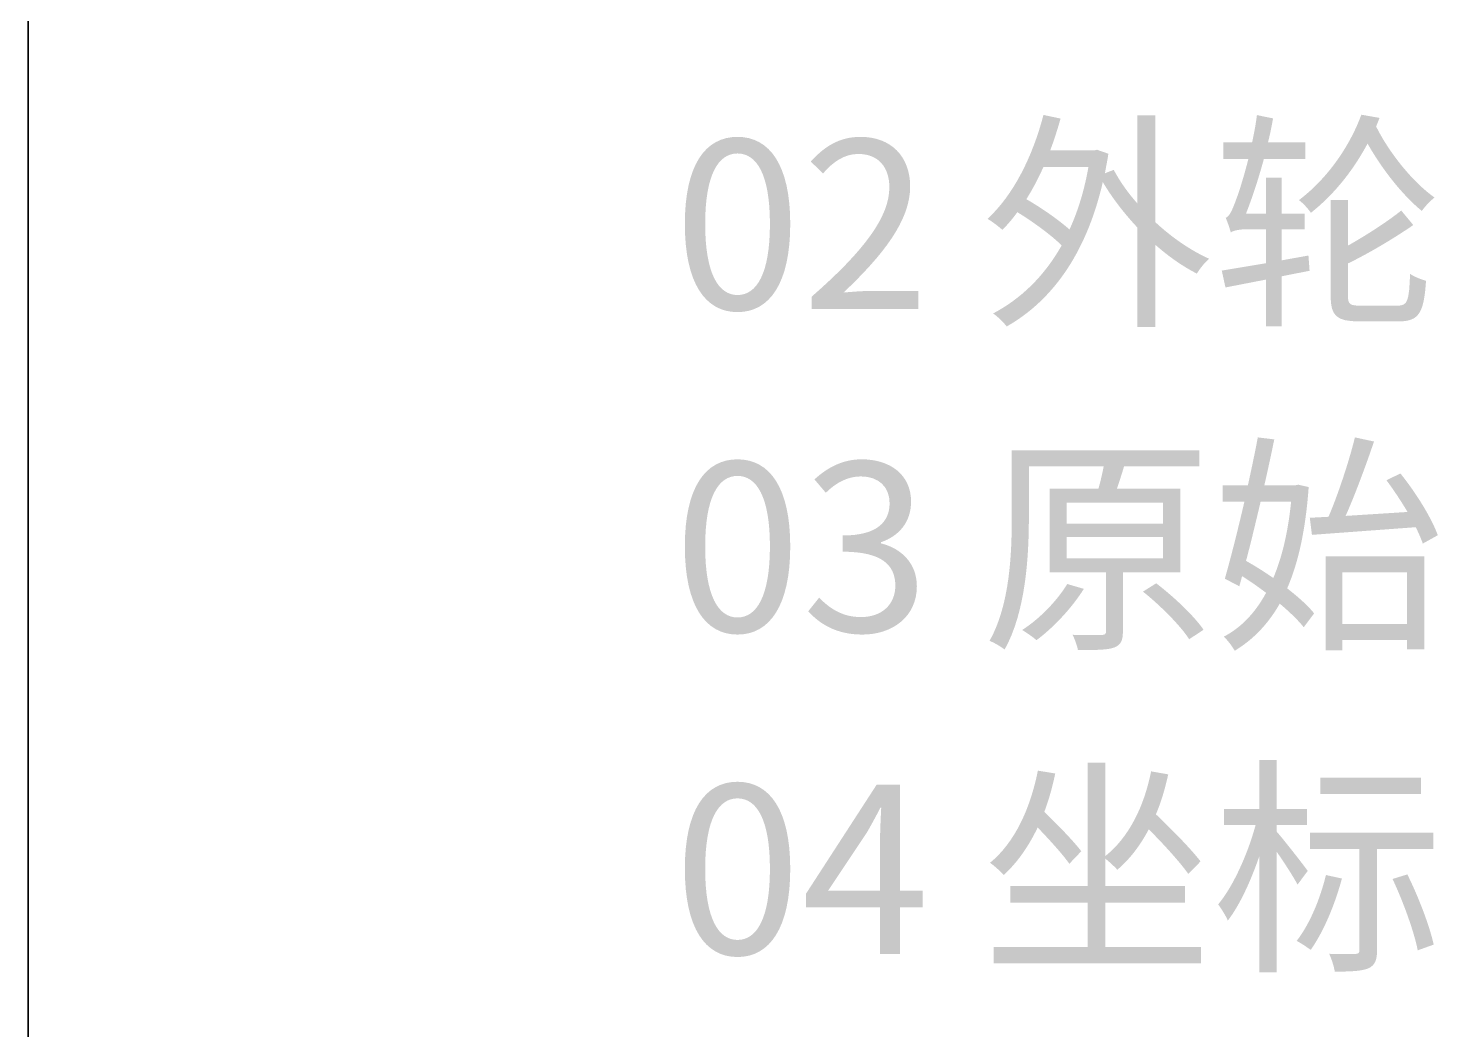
# Model space of a CAD drawing. Header units: millimetres. Extents: x -4600 to 229000, y -4300 to 19460.
# Drawn here: x 17400 to 19148, y 13701 to 14944 of the extents above; entities that cross this region are included whole.
import ezdxf

# ---------------------------------------------------------------- set-up
doc = ezdxf.new("R2010")
doc.units = ezdxf.units.MM
doc.header["$LTSCALE"] = 100
doc.layers.add('A-NOTE', color=7, linetype='Continuous', lineweight=18)
doc.layers.add('A-SHEET', color=7, linetype='Continuous', lineweight=35)

# ---------------------------------------------------------------- blocks, each defined once
blk = doc.blocks.new('A01_SHEET')
at = {"layer": 'A-NOTE'}
h = blk.add_hatch(color=256, dxfattribs=at)
edge = h.paths.add_edge_path()
edge.add_line((18746.1, 14767.8), (18735.2, 14763.5))
edge.add_spline(control_points=[(18735.2, 14763.5), (18736.6, 14771.5), (18738.3, 14779.5), (18739.5, 14787.8)], knot_values=[0, 0, 0, 0, 1, 1, 1, 1], degree=3, periodic=0)
edge.add_line((18739.5, 14787.8), (18725.4, 14792.7))
edge.add_line((18725.4, 14792.7), (18721.4, 14791.8))
edge.add_line((18721.4, 14791.8), (18667.3, 14791.8))
edge.add_spline(control_points=[(18667.3, 14791.8), (18672.1, 14804.4), (18676.4, 14817.9), (18680.2, 14831.4)], knot_values=[0, 0, 0, 0, 1, 1, 1, 1], degree=3, periodic=0)
edge.add_line((18680.2, 14831.4), (18659, 14835.9))
edge.add_spline(control_points=[(18659, 14835.9), (18645.5, 14784.1), (18621.7, 14736.5), (18589.6, 14707)], knot_values=[0, 0, 0, 0, 1, 1, 1, 1], degree=3, periodic=0)
edge.add_spline(control_points=[(18589.6, 14707), (18595.1, 14703.9), (18604.2, 14697), (18608, 14693.3)], knot_values=[0, 0, 0, 0, 1, 1, 1, 1], degree=3, periodic=0)
edge.add_spline(control_points=[(18608, 14693.3), (18614.6, 14699.9), (18620.9, 14707.3), (18626.6, 14715.3)], knot_values=[0, 0, 0, 0, 1, 1, 1, 1], degree=3, periodic=0)
edge.add_spline(control_points=[(18626.6, 14715.3), (18646.6, 14703), (18668.4, 14687), (18681.6, 14674.1)], knot_values=[0, 0, 0, 0, 1, 1, 1, 1], degree=3, periodic=0)
edge.add_spline(control_points=[(18681.6, 14674.1), (18659.8, 14635.4), (18630.6, 14607.6), (18596.5, 14589.6)], knot_values=[0, 0, 0, 0, 1, 1, 1, 1], degree=3, periodic=0)
edge.add_spline(control_points=[(18596.5, 14589.6), (18601.7, 14586.4), (18609.7, 14578.4), (18613.4, 14573.5)], knot_values=[0, 0, 0, 0, 1, 1, 1, 1], degree=3, periodic=0)
edge.add_spline(control_points=[(18613.4, 14573.5), (18667.8, 14604.2), (18711.7, 14661.8), (18732.6, 14752.6)], knot_values=[0, 0, 0, 0, 1, 1, 1, 1], degree=3, periodic=0)
edge.add_spline(control_points=[(18732.6, 14752.6), (18744.3, 14732.8), (18759.2, 14713.6), (18775.6, 14696.1)], knot_values=[0, 0, 0, 0, 1, 1, 1, 1], degree=3, periodic=0)
edge.add_line((18775.6, 14696.1), (18775.6, 14572.7))
edge.add_line((18775.6, 14572.7), (18797.6, 14572.7))
edge.add_line((18797.6, 14572.7), (18797.6, 14674.9))
edge.add_spline(control_points=[(18797.6, 14674.9), (18814.2, 14660.3), (18831.7, 14648), (18849.2, 14639.1)], knot_values=[0, 0, 0, 0, 1, 1, 1, 1], degree=3, periodic=0)
edge.add_spline(control_points=[(18849.2, 14639.1), (18852.6, 14644.8), (18859.2, 14653.2), (18864.4, 14657.5)], knot_values=[0, 0, 0, 0, 1, 1, 1, 1], degree=3, periodic=0)
edge.add_spline(control_points=[(18864.4, 14657.5), (18841.5, 14667.8), (18818.3, 14683.8), (18797.6, 14703)], knot_values=[0, 0, 0, 0, 1, 1, 1, 1], degree=3, periodic=0)
edge.add_line((18797.6, 14703), (18797.6, 14835.4))
edge.add_line((18797.6, 14835.4), (18775.6, 14835.4))
edge.add_line((18775.6, 14835.4), (18775.6, 14725.9))
edge.add_spline(control_points=[(18775.6, 14725.9), (18763.8, 14739.1), (18753.8, 14753.4), (18746.1, 14767.8)], knot_values=[0, 0, 0, 0, 1, 1, 1, 1], degree=3, periodic=0)
edge = h.paths.add_edge_path(flags=0)
edge.add_line((18659, 14771.5), (18714.8, 14771.5))
edge.add_spline(control_points=[(18714.8, 14771.5), (18709.7, 14742.3), (18701.7, 14716.5), (18691.3, 14693.8)], knot_values=[0, 0, 0, 0, 1, 1, 1, 1], degree=3, periodic=0)
edge.add_spline(control_points=[(18691.3, 14693.8), (18677.6, 14705.9), (18656.7, 14720.5), (18637.8, 14731.4)], knot_values=[0, 0, 0, 0, 1, 1, 1, 1], degree=3, periodic=0)
edge.add_spline(control_points=[(18637.8, 14731.4), (18645.5, 14743.7), (18652.7, 14757.2), (18659, 14771.5)], knot_values=[0, 0, 0, 0, 1, 1, 1, 1], degree=3, periodic=0)
h = blk.add_hatch(color=256, dxfattribs=at)
edge = h.paths.add_edge_path()
edge.add_spline(control_points=[(18891.3, 14690.1), (18893.6, 14692.4), (18902.5, 14694.1), (18911.9, 14694.1)], knot_values=[0, 0, 0, 0, 1, 1, 1, 1], degree=3, periodic=0)
edge.add_line((18911.9, 14694.1), (18935.1, 14694.1))
edge.add_line((18935.1, 14694.1), (18935.1, 14652))
edge.add_line((18935.1, 14652), (18880.1, 14642.8))
edge.add_line((18880.1, 14642.8), (18884.7, 14621.9))
edge.add_line((18884.7, 14621.9), (18935.1, 14631.7))
edge.add_line((18935.1, 14631.7), (18935.1, 14573.5))
edge.add_line((18935.1, 14573.5), (18954.3, 14573.5))
edge.add_line((18954.3, 14573.5), (18954.3, 14635.7))
edge.add_line((18954.3, 14635.7), (18989, 14642.6))
edge.add_line((18989, 14642.6), (18987.6, 14661.5))
edge.add_line((18987.6, 14661.5), (18954.3, 14655.5))
edge.add_line((18954.3, 14655.5), (18954.3, 14694.1))
edge.add_line((18954.3, 14694.1), (18983, 14694.1))
edge.add_line((18983, 14694.1), (18983, 14713.6))
edge.add_line((18983, 14713.6), (18954.3, 14713.6))
edge.add_line((18954.3, 14713.6), (18954.3, 14758))
edge.add_line((18954.3, 14758), (18935.1, 14758))
edge.add_line((18935.1, 14758), (18935.1, 14713.6))
edge.add_line((18935.1, 14713.6), (18910.2, 14713.6))
edge.add_spline(control_points=[(18910.2, 14713.6), (18918, 14733.4), (18925.7, 14756.9), (18932.3, 14781.2)], knot_values=[0, 0, 0, 0, 1, 1, 1, 1], degree=3, periodic=0)
edge.add_line((18932.3, 14781.2), (18983.6, 14781.2))
edge.add_line((18983.6, 14781.2), (18983.6, 14801.8))
edge.add_line((18983.6, 14801.8), (18937.4, 14801.8))
edge.add_spline(control_points=[(18937.4, 14801.8), (18940, 14811.9), (18942, 14821.9), (18943.7, 14831.6)], knot_values=[0, 0, 0, 0, 1, 1, 1, 1], degree=3, periodic=0)
edge.add_line((18943.7, 14831.6), (18923.7, 14835.7))
edge.add_spline(control_points=[(18923.7, 14835.7), (18922.3, 14824.5), (18920.2, 14813), (18917.7, 14801.8)], knot_values=[0, 0, 0, 0, 1, 1, 1, 1], degree=3, periodic=0)
edge.add_line((18917.7, 14801.8), (18882.1, 14801.8))
edge.add_line((18882.1, 14801.8), (18882.1, 14781.2))
edge.add_line((18882.1, 14781.2), (18913.1, 14781.2))
edge.add_spline(control_points=[(18913.1, 14781.2), (18907.1, 14758), (18901.1, 14738.8), (18898.2, 14731.7)], knot_values=[0, 0, 0, 0, 1, 1, 1, 1], degree=3, periodic=0)
edge.add_spline(control_points=[(18898.2, 14731.7), (18893.6, 14718.8), (18889.6, 14709.6), (18885, 14708.2)], knot_values=[0, 0, 0, 0, 1, 1, 1, 1], degree=3, periodic=0)
edge.add_spline(control_points=[(18885, 14708.2), (18887.3, 14703.3), (18890.2, 14694.1), (18891.3, 14690.1)], knot_values=[0, 0, 0, 0, 1, 1, 1, 1], degree=3, periodic=0)
h = blk.add_hatch(color=256, dxfattribs=at)
edge = h.paths.add_edge_path()
edge.add_spline(control_points=[(19053.2, 14836.2), (19040.9, 14802.4), (19015.1, 14760), (18975.8, 14730.2)], knot_values=[0, 0, 0, 0, 1, 1, 1, 1], degree=3, periodic=0)
edge.add_spline(control_points=[(18975.8, 14730.2), (18980.7, 14726.8), (18987.3, 14719.3), (18990.7, 14714.5)], knot_values=[0, 0, 0, 0, 1, 1, 1, 1], degree=3, periodic=0)
edge.add_spline(control_points=[(18990.7, 14714.5), (19022, 14739.4), (19044.9, 14770.3), (19060.9, 14800.4)], knot_values=[0, 0, 0, 0, 1, 1, 1, 1], degree=3, periodic=0)
edge.add_spline(control_points=[(19060.9, 14800.4), (19079.2, 14767.8), (19105, 14735.7), (19128.2, 14716.8)], knot_values=[0, 0, 0, 0, 1, 1, 1, 1], degree=3, periodic=0)
edge.add_spline(control_points=[(19128.2, 14716.8), (19132, 14722.2), (19138.8, 14729.7), (19144, 14733.4)], knot_values=[0, 0, 0, 0, 1, 1, 1, 1], degree=3, periodic=0)
edge.add_spline(control_points=[(19144, 14733.4), (19117.6, 14752), (19088.1, 14788.1), (19071.5, 14821.6)], knot_values=[0, 0, 0, 0, 1, 1, 1, 1], degree=3, periodic=0)
edge.add_line((19071.5, 14821.6), (19075.8, 14832.2))
edge.add_line((19075.8, 14832.2), (19053.2, 14836.2))
h = blk.add_hatch(color=256, dxfattribs=at)
edge = h.paths.add_edge_path()
edge.add_spline(control_points=[(18279.6, 14591.3), (18319.5, 14591.3), (18345, 14627.4), (18345, 14700.7), (18345, 14773.5), (18319.5, 14808.7), (18279.6, 14808.7), (18239.5, 14808.7), (18214.3, 14773.5), (18214.3, 14700.7), (18214.3, 14627.4), (18239.5, 14591.3), (18279.6, 14591.3)], knot_values=[0, 0, 0, 0, 1, 1, 1, 2, 2, 2, 3, 3, 3, 4, 4, 4, 4], degree=3, periodic=0)
edge = h.paths.add_edge_path(flags=0)
edge.add_spline(control_points=[(18279.6, 14612.5), (18255.9, 14612.5), (18239.5, 14639.1), (18239.5, 14700.7), (18239.5, 14762), (18255.9, 14788.1), (18279.6, 14788.1), (18303.4, 14788.1), (18319.8, 14762), (18319.8, 14700.7), (18319.8, 14639.1), (18303.4, 14612.5), (18279.6, 14612.5)], knot_values=[0, 0, 0, 0, 1, 1, 1, 2, 2, 2, 3, 3, 3, 4, 4, 4, 4], degree=3, periodic=0)
h = blk.add_hatch(color=256, dxfattribs=at)
edge = h.paths.add_edge_path()
edge.add_line((18371.6, 14595), (18503.7, 14595))
edge.add_line((18503.7, 14595), (18503.7, 14617.6))
edge.add_line((18503.7, 14617.6), (18445.5, 14617.6))
edge.add_spline(control_points=[(18445.5, 14617.6), (18434.9, 14617.6), (18422, 14616.5), (18411.1, 14615.6)], knot_values=[0, 0, 0, 0, 1, 1, 1, 1], degree=3, periodic=0)
edge.add_spline(control_points=[(18411.1, 14615.6), (18460.4, 14662.3), (18493.7, 14705), (18493.7, 14747.1), (18493.7, 14784.4), (18469.9, 14808.7), (18432.3, 14808.7), (18405.7, 14808.7), (18387.4, 14796.7), (18370.5, 14778.1)], knot_values=[0, 0, 0, 0, 1, 1, 1, 2, 2, 2, 3, 3, 3, 3], degree=3, periodic=0)
edge.add_line((18370.5, 14778.1), (18385.6, 14763.2))
edge.add_spline(control_points=[(18385.6, 14763.2), (18397.4, 14777.2), (18412, 14787.5), (18429.2, 14787.5), (18455.3, 14787.5), (18467.9, 14770), (18467.9, 14746), (18467.9, 14709.9), (18437.5, 14668.1), (18371.6, 14610.5)], knot_values=[0, 0, 0, 0, 1, 1, 1, 2, 2, 2, 3, 3, 3, 3], degree=3, periodic=0)
edge.add_line((18371.6, 14610.5), (18371.6, 14595))
h = blk.add_hatch(color=256, dxfattribs=at)
edge = h.paths.add_edge_path()
edge.add_spline(control_points=[(19102.7, 14717.3), (19085.6, 14703.6), (19059.5, 14686.7), (19036.6, 14673.8)], knot_values=[0, 0, 0, 0, 1, 1, 1, 1], degree=3, periodic=0)
edge.add_line((19036.6, 14673.8), (19036.6, 14730.2))
edge.add_line((19036.6, 14730.2), (19015.1, 14730.2))
edge.add_line((19015.1, 14730.2), (19015.1, 14611.6))
edge.add_spline(control_points=[(19015.1, 14611.6), (19015.1, 14586.7), (19022.5, 14579.8), (19050.6, 14579.8), (19056, 14579.8), (19093.9, 14579.8), (19099.9, 14579.8), (19124.8, 14579.8), (19130.8, 14590.7), (19133.4, 14630.2)], knot_values=[0, 0, 0, 0, 1, 1, 1, 2, 2, 2, 3, 3, 3, 3], degree=3, periodic=0)
edge.add_spline(control_points=[(19133.4, 14630.2), (19127.4, 14631.7), (19118.5, 14635.4), (19113.6, 14638.8)], knot_values=[0, 0, 0, 0, 1, 1, 1, 1], degree=3, periodic=0)
edge.add_spline(control_points=[(19113.6, 14638.8), (19112.5, 14605.3), (19110.5, 14599.3), (19098.4, 14599.3), (19090.4, 14599.3), (19058.9, 14599.3), (19052.6, 14599.3), (19038.9, 14599.3), (19036.6, 14601), (19036.6, 14611.6)], knot_values=[0, 0, 0, 0, 1, 1, 1, 2, 2, 2, 3, 3, 3, 3], degree=3, periodic=0)
edge.add_line((19036.6, 14611.6), (19036.6, 14651.7))
edge.add_spline(control_points=[(19036.6, 14651.7), (19062.1, 14664), (19093.9, 14683), (19117.6, 14699.3)], knot_values=[0, 0, 0, 0, 1, 1, 1, 1], degree=3, periodic=0)
edge.add_line((19117.6, 14699.3), (19102.7, 14717.3))
h = blk.add_hatch(color=256, dxfattribs=at)
edge = h.paths.add_edge_path()
edge.add_spline(control_points=[(18924.8, 14435.9), (18921.4, 14417.9), (18917.1, 14397.3), (18912.5, 14376.4)], knot_values=[0, 0, 0, 0, 1, 1, 1, 1], degree=3, periodic=0)
edge.add_line((18912.5, 14376.4), (18881.3, 14376.4))
edge.add_line((18881.3, 14376.4), (18881.3, 14356.3))
edge.add_line((18881.3, 14356.3), (18908.2, 14356.3))
edge.add_spline(control_points=[(18908.2, 14356.3), (18899.9, 14320.5), (18891, 14285.2), (18883.9, 14260.6)], knot_values=[0, 0, 0, 0, 1, 1, 1, 1], degree=3, periodic=0)
edge.add_line((18883.9, 14260.6), (18901.9, 14251.2))
edge.add_line((18901.9, 14251.2), (18905.3, 14263.8))
edge.add_spline(control_points=[(18905.3, 14263.8), (18915.4, 14257.5), (18925.4, 14250.3), (18935.1, 14243.1)], knot_values=[0, 0, 0, 0, 1, 1, 1, 1], degree=3, periodic=0)
edge.add_spline(control_points=[(18935.1, 14243.1), (18921.4, 14217.9), (18903.9, 14199.9), (18882.7, 14188.7)], knot_values=[0, 0, 0, 0, 1, 1, 1, 1], degree=3, periodic=0)
edge.add_spline(control_points=[(18882.7, 14188.7), (18887.3, 14184.4), (18893.3, 14176.4), (18896.2, 14171.2)], knot_values=[0, 0, 0, 0, 1, 1, 1, 1], degree=3, periodic=0)
edge.add_spline(control_points=[(18896.2, 14171.2), (18918.8, 14185), (18937.4, 14203.9), (18952, 14229.7)], knot_values=[0, 0, 0, 0, 1, 1, 1, 1], degree=3, periodic=0)
edge.add_spline(control_points=[(18952, 14229.7), (18964.1, 14219.4), (18974.7, 14209.3), (18981.8, 14200.4)], knot_values=[0, 0, 0, 0, 1, 1, 1, 1], degree=3, periodic=0)
edge.add_line((18981.8, 14200.4), (18994.7, 14217.6))
edge.add_spline(control_points=[(18994.7, 14217.6), (18987, 14227.1), (18975, 14238), (18961.2, 14248.6)], knot_values=[0, 0, 0, 0, 1, 1, 1, 1], degree=3, periodic=0)
edge.add_spline(control_points=[(18961.2, 14248.6), (18975.3, 14280.9), (18984.1, 14321.9), (18987.9, 14374.3)], knot_values=[0, 0, 0, 0, 1, 1, 1, 1], degree=3, periodic=0)
edge.add_line((18987.9, 14374.3), (18975, 14377.2))
edge.add_line((18975, 14377.2), (18971.2, 14376.4))
edge.add_line((18971.2, 14376.4), (18932.9, 14376.4))
edge.add_spline(control_points=[(18932.9, 14376.4), (18937.4, 14396.4), (18941.7, 14415.9), (18945.2, 14433.4)], knot_values=[0, 0, 0, 0, 1, 1, 1, 1], degree=3, periodic=0)
edge.add_line((18945.2, 14433.4), (18924.8, 14435.9))
edge = h.paths.add_edge_path(flags=0)
edge.add_line((18928.3, 14356.3), (18966.1, 14356.3))
edge.add_spline(control_points=[(18966.1, 14356.3), (18962.4, 14318.8), (18954.9, 14287.3), (18944, 14261.5)], knot_values=[0, 0, 0, 0, 1, 1, 1, 1], degree=3, periodic=0)
edge.add_spline(control_points=[(18944, 14261.5), (18932.9, 14269.2), (18921.4, 14276.4), (18910.2, 14282.7)], knot_values=[0, 0, 0, 0, 1, 1, 1, 1], degree=3, periodic=0)
edge.add_spline(control_points=[(18910.2, 14282.7), (18916.2, 14305.3), (18922.3, 14330.8), (18928.3, 14356.3)], knot_values=[0, 0, 0, 0, 1, 1, 1, 1], degree=3, periodic=0)
h = blk.add_hatch(color=256, dxfattribs=at)
edge = h.paths.add_edge_path()
edge.add_spline(control_points=[(19045.2, 14435.9), (19038, 14406.4), (19024.5, 14365.5), (19012.5, 14337.4)], knot_values=[0, 0, 0, 0, 1, 1, 1, 1], degree=3, periodic=0)
edge.add_line((19012.5, 14337.4), (18989.3, 14336.2))
edge.add_line((18989.3, 14336.2), (18991.9, 14315))
edge.add_line((18991.9, 14315), (19120.8, 14324.5))
edge.add_spline(control_points=[(19120.8, 14324.5), (19124.2, 14317), (19127.4, 14310.2), (19129.4, 14304.2)], knot_values=[0, 0, 0, 0, 1, 1, 1, 1], degree=3, periodic=0)
edge.add_line((19129.4, 14304.2), (19148, 14314.5))
edge.add_spline(control_points=[(19148, 14314.5), (19140.6, 14335.4), (19120.8, 14367.5), (19101.6, 14391.2)], knot_values=[0, 0, 0, 0, 1, 1, 1, 1], degree=3, periodic=0)
edge.add_line((19101.6, 14391.2), (19084.4, 14382.7))
edge.add_spline(control_points=[(19084.4, 14382.7), (19093.3, 14370.6), (19102.5, 14356.9), (19110.5, 14343.4)], knot_values=[0, 0, 0, 0, 1, 1, 1, 1], degree=3, periodic=0)
edge.add_line((19110.5, 14343.4), (19033.7, 14338.5))
edge.add_spline(control_points=[(19033.7, 14338.5), (19045.7, 14365.5), (19058.9, 14401.3), (19068.9, 14430.8)], knot_values=[0, 0, 0, 0, 1, 1, 1, 1], degree=3, periodic=0)
edge.add_line((19068.9, 14430.8), (19045.2, 14435.9))
h = blk.add_hatch(color=256, dxfattribs=at)
edge = h.paths.add_edge_path()
edge.add_spline(control_points=[(18279.6, 14191.3), (18319.5, 14191.3), (18345, 14227.4), (18345, 14300.7), (18345, 14373.5), (18319.5, 14408.7), (18279.6, 14408.7), (18239.5, 14408.7), (18214.3, 14373.5), (18214.3, 14300.7), (18214.3, 14227.4), (18239.5, 14191.3), (18279.6, 14191.3)], knot_values=[0, 0, 0, 0, 1, 1, 1, 2, 2, 2, 3, 3, 3, 4, 4, 4, 4], degree=3, periodic=0)
edge = h.paths.add_edge_path(flags=0)
edge.add_spline(control_points=[(18279.6, 14212.5), (18255.9, 14212.5), (18239.5, 14239.1), (18239.5, 14300.7), (18239.5, 14362), (18255.9, 14388.1), (18279.6, 14388.1), (18303.4, 14388.1), (18319.8, 14362), (18319.8, 14300.7), (18319.8, 14239.1), (18303.4, 14212.5), (18279.6, 14212.5)], knot_values=[0, 0, 0, 0, 1, 1, 1, 2, 2, 2, 3, 3, 3, 4, 4, 4, 4], degree=3, periodic=0)
h = blk.add_hatch(color=256, dxfattribs=at)
edge = h.paths.add_edge_path()
edge.add_spline(control_points=[(18434.4, 14191.3), (18471.9, 14191.3), (18502, 14213.6), (18502, 14251.2), (18502, 14280.1), (18482.2, 14298.4), (18457.6, 14304.4)], knot_values=[0, 0, 0, 0, 1, 1, 1, 2, 2, 2, 2], degree=3, periodic=0)
edge.add_line((18457.6, 14304.4), (18457.6, 14305.9))
edge.add_spline(control_points=[(18457.6, 14305.9), (18479.9, 14313.6), (18494.8, 14330.8), (18494.8, 14356.3), (18494.8, 14389.5), (18469, 14408.7), (18433.5, 14408.7), (18409.4, 14408.7), (18390.8, 14398.1), (18375, 14383.8)], knot_values=[0, 0, 0, 0, 1, 1, 1, 2, 2, 2, 3, 3, 3, 3], degree=3, periodic=0)
edge.add_line((18375, 14383.8), (18389.1, 14367.2))
edge.add_spline(control_points=[(18389.1, 14367.2), (18401.1, 14379.2), (18415.7, 14387.5), (18432.6, 14387.5), (18454.7, 14387.5), (18468.2, 14374.3), (18468.2, 14354.3), (18468.2, 14331.7), (18453.5, 14314.2), (18410, 14314.2)], knot_values=[0, 0, 0, 0, 1, 1, 1, 2, 2, 2, 3, 3, 3, 3], degree=3, periodic=0)
edge.add_line((18410, 14314.2), (18410, 14294.1))
edge.add_spline(control_points=[(18410, 14294.1), (18458.7, 14294.1), (18475.3, 14277.5), (18475.3, 14252), (18475.3, 14227.9), (18457.8, 14213), (18432.6, 14213), (18408.9, 14213), (18393.1, 14224.5), (18380.8, 14237.1)], knot_values=[0, 0, 0, 0, 1, 1, 1, 2, 2, 2, 3, 3, 3, 3], degree=3, periodic=0)
edge.add_line((18380.8, 14237.1), (18367.3, 14220.2))
edge.add_spline(control_points=[(18367.3, 14220.2), (18381.1, 14205), (18401.7, 14191.3), (18434.4, 14191.3)], knot_values=[0, 0, 0, 0, 1, 1, 1, 1], degree=3, periodic=0)
h = blk.add_hatch(color=256, dxfattribs=at)
edge = h.paths.add_edge_path()
edge.add_line((18666.7, 14372.1), (18666.7, 14268.6))
edge.add_line((18666.7, 14268.6), (18736.6, 14268.6))
edge.add_line((18736.6, 14268.6), (18736.6, 14195.6))
edge.add_spline(control_points=[(18736.6, 14195.6), (18736.6, 14192.1), (18735.5, 14191), (18731.2, 14190.7)], knot_values=[0, 0, 0, 0, 1, 1, 1, 1], degree=3, periodic=0)
edge.add_spline(control_points=[(18731.2, 14190.7), (18726.9, 14190.7), (18712, 14190.7), (18695.1, 14191)], knot_values=[0, 0, 0, 0, 1, 1, 1, 1], degree=3, periodic=0)
edge.add_spline(control_points=[(18695.1, 14191), (18697.9, 14185.5), (18700.8, 14177.5), (18701.7, 14172.1)], knot_values=[0, 0, 0, 0, 1, 1, 1, 1], degree=3, periodic=0)
edge.add_spline(control_points=[(18701.7, 14172.1), (18724, 14172.1), (18738, 14172.1), (18746.6, 14175.2), (18755.2, 14178.4), (18757.5, 14184.1), (18757.5, 14195.3)], knot_values=[0, 0, 0, 0, 1, 1, 1, 2, 2, 2, 2], degree=3, periodic=0)
edge.add_line((18757.5, 14195.3), (18757.5, 14268.6))
edge.add_line((18757.5, 14268.6), (18828.9, 14268.6))
edge.add_line((18828.9, 14268.6), (18828.9, 14372.1))
edge.add_line((18828.9, 14372.1), (18750.1, 14372.1))
edge.add_spline(control_points=[(18750.1, 14372.1), (18752.9, 14380.6), (18756.1, 14390.4), (18758.9, 14399.8)], knot_values=[0, 0, 0, 0, 1, 1, 1, 1], degree=3, periodic=0)
edge.add_line((18758.9, 14399.8), (18852.3, 14399.8))
edge.add_line((18852.3, 14399.8), (18852.3, 14419.9))
edge.add_line((18852.3, 14419.9), (18619.7, 14419.9))
edge.add_line((18619.7, 14419.9), (18619.7, 14336.8))
edge.add_spline(control_points=[(18619.7, 14336.8), (18619.7, 14291.8), (18617.4, 14228.5), (18592.2, 14183.5)], knot_values=[0, 0, 0, 0, 1, 1, 1, 1], degree=3, periodic=0)
edge.add_spline(control_points=[(18592.2, 14183.5), (18597.4, 14181.5), (18606.8, 14176.1), (18610.8, 14172.7)], knot_values=[0, 0, 0, 0, 1, 1, 1, 1], degree=3, periodic=0)
edge.add_spline(control_points=[(18610.8, 14172.7), (18637.2, 14219.6), (18640.9, 14289.3), (18640.9, 14336.8)], knot_values=[0, 0, 0, 0, 1, 1, 1, 1], degree=3, periodic=0)
edge.add_line((18640.9, 14336.8), (18640.9, 14399.8))
edge.add_line((18640.9, 14399.8), (18733.7, 14399.8))
edge.add_spline(control_points=[(18733.7, 14399.8), (18732, 14391.5), (18729.7, 14380.9), (18727.1, 14372.1)], knot_values=[0, 0, 0, 0, 1, 1, 1, 1], degree=3, periodic=0)
edge.add_line((18727.1, 14372.1), (18666.7, 14372.1))
edge = h.paths.add_edge_path(flags=0)
edge.add_spline(control_points=[(18688.5, 14254), (18675.3, 14232.5), (18654.1, 14210.8), (18632.6, 14197)], knot_values=[0, 0, 0, 0, 1, 1, 1, 1], degree=3, periodic=0)
edge.add_spline(control_points=[(18632.6, 14197), (18637.8, 14193.9), (18646.4, 14187.8), (18650.4, 14184.4)], knot_values=[0, 0, 0, 0, 1, 1, 1, 1], degree=3, periodic=0)
edge.add_spline(control_points=[(18650.4, 14184.4), (18671.3, 14199.9), (18693.9, 14223.9), (18709.1, 14248)], knot_values=[0, 0, 0, 0, 1, 1, 1, 1], degree=3, periodic=0)
edge.add_line((18709.1, 14248), (18688.5, 14254))
edge = h.paths.add_edge_path(flags=0)
edge.add_spline(control_points=[(18782.4, 14244.6), (18803.9, 14227.4), (18828.9, 14202.4), (18839.7, 14185.5)], knot_values=[0, 0, 0, 0, 1, 1, 1, 1], degree=3, periodic=0)
edge.add_line((18839.7, 14185.5), (18857.5, 14197.3))
edge.add_spline(control_points=[(18857.5, 14197.3), (18845.8, 14214.5), (18820.5, 14238.3), (18798.8, 14254.9)], knot_values=[0, 0, 0, 0, 1, 1, 1, 1], degree=3, periodic=0)
edge.add_line((18798.8, 14254.9), (18782.4, 14244.6))
h.paths.add_polyline_path([(18687.9, 14312.5), (18807.1, 14312.5), (18807.1, 14285.8), (18687.9, 14285.8), (18687.9, 14312.5)], flags=0)
h.paths.add_polyline_path([(18687.9, 14354.9), (18807.1, 14354.9), (18807.1, 14328.8), (18687.9, 14328.8), (18687.9, 14354.9)], flags=0)
h = blk.add_hatch(color=256, dxfattribs=at)
h.paths.add_polyline_path([(19009.1, 14288.4), (19009.1, 14171.8), (19029.7, 14171.8), (19029.7, 14184.7), (19109.9, 14184.7), (19109.9, 14172.9), (19131.4, 14172.9), (19131.4, 14288.4), (19009.1, 14288.4)])
h.paths.add_polyline_path([(19029.7, 14204.5), (19029.7, 14268.6), (19109.9, 14268.6), (19109.9, 14204.5), (19029.7, 14204.5)], flags=0)
h = blk.add_hatch(color=256, dxfattribs=at)
edge = h.paths.add_edge_path()
edge.add_spline(control_points=[(18792.5, 14021.6), (18783.6, 13977.2), (18764.7, 13939.7), (18735.7, 13916.5)], knot_values=[0, 0, 0, 0, 1, 1, 1, 1], degree=3, periodic=0)
edge.add_line((18735.7, 13916.5), (18735.7, 14032.2))
edge.add_line((18735.7, 14032.2), (18714, 14032.2))
edge.add_line((18714, 14032.2), (18714, 13879.2))
edge.add_line((18714, 13879.2), (18618, 13879.2))
edge.add_line((18618, 13879.2), (18618, 13858.6))
edge.add_line((18618, 13858.6), (18714, 13858.6))
edge.add_line((18714, 13858.6), (18714, 13803.6))
edge.add_line((18714, 13803.6), (18597.4, 13803.6))
edge.add_line((18597.4, 13803.6), (18597.4, 13783.3))
edge.add_line((18597.4, 13783.3), (18854.4, 13783.3))
edge.add_line((18854.4, 13783.3), (18854.4, 13803.6))
edge.add_line((18854.4, 13803.6), (18735.7, 13803.6))
edge.add_line((18735.7, 13803.6), (18735.7, 13858.6))
edge.add_line((18735.7, 13858.6), (18834.6, 13858.6))
edge.add_line((18834.6, 13858.6), (18834.6, 13879.2))
edge.add_line((18834.6, 13879.2), (18735.7, 13879.2))
edge.add_line((18735.7, 13879.2), (18735.7, 13913.3))
edge.add_spline(control_points=[(18735.7, 13913.3), (18740.6, 13909.6), (18747.5, 13903), (18750.6, 13899.6)], knot_values=[0, 0, 0, 0, 1, 1, 1, 1], degree=3, periodic=0)
edge.add_spline(control_points=[(18750.6, 13899.6), (18766.1, 13912.7), (18779, 13929.7), (18789.6, 13949.7)], knot_values=[0, 0, 0, 0, 1, 1, 1, 1], degree=3, periodic=0)
edge.add_spline(control_points=[(18789.6, 13949.7), (18808.2, 13931.1), (18828.3, 13909), (18838.6, 13894.4)], knot_values=[0, 0, 0, 0, 1, 1, 1, 1], degree=3, periodic=0)
edge.add_line((18838.6, 13894.4), (18853.8, 13909.9))
edge.add_spline(control_points=[(18853.8, 13909.9), (18842, 13925.4), (18818.3, 13949.4), (18798.5, 13968.3)], knot_values=[0, 0, 0, 0, 1, 1, 1, 1], degree=3, periodic=0)
edge.add_spline(control_points=[(18798.5, 13968.3), (18804.8, 13983.5), (18809.9, 14000.1), (18813.7, 14017.9)], knot_values=[0, 0, 0, 0, 1, 1, 1, 1], degree=3, periodic=0)
edge.add_line((18813.7, 14017.9), (18792.5, 14021.6))
edge = h.paths.add_edge_path(flags=0)
edge.add_spline(control_points=[(18652.1, 14022.5), (18642.3, 13974.1), (18623.2, 13933.4), (18592.8, 13908.2)], knot_values=[0, 0, 0, 0, 1, 1, 1, 1], degree=3, periodic=0)
edge.add_spline(control_points=[(18592.8, 13908.2), (18597.7, 13904.7), (18606.2, 13897.3), (18609.7, 13893)], knot_values=[0, 0, 0, 0, 1, 1, 1, 1], degree=3, periodic=0)
edge.add_spline(control_points=[(18609.7, 13893), (18626.6, 13908.5), (18640.6, 13928.5), (18651.8, 13952)], knot_values=[0, 0, 0, 0, 1, 1, 1, 1], degree=3, periodic=0)
edge.add_spline(control_points=[(18651.8, 13952), (18666.7, 13936.5), (18682.7, 13918.8), (18691.1, 13907)], knot_values=[0, 0, 0, 0, 1, 1, 1, 1], degree=3, periodic=0)
edge.add_line((18691.1, 13907), (18705.9, 13922.5))
edge.add_spline(control_points=[(18705.9, 13922.5), (18696.2, 13935.4), (18676.4, 13955.4), (18660.1, 13971.5)], knot_values=[0, 0, 0, 0, 1, 1, 1, 1], degree=3, periodic=0)
edge.add_spline(control_points=[(18660.1, 13971.5), (18665.6, 13986.1), (18670.1, 14002.1), (18673.6, 14019)], knot_values=[0, 0, 0, 0, 1, 1, 1, 1], degree=3, periodic=0)
edge.add_line((18673.6, 14019), (18652.1, 14022.5))
h = blk.add_hatch(color=256, dxfattribs=at)
edge = h.paths.add_edge_path()
edge.add_line((18926.5, 14035.7), (18926.5, 13974.9))
edge.add_line((18926.5, 13974.9), (18882.7, 13974.9))
edge.add_line((18882.7, 13974.9), (18882.7, 13954.9))
edge.add_line((18882.7, 13954.9), (18922, 13954.9))
edge.add_spline(control_points=[(18922, 13954.9), (18912.5, 13919.3), (18893.9, 13878.1), (18875.6, 13856.6)], knot_values=[0, 0, 0, 0, 1, 1, 1, 1], degree=3, periodic=0)
edge.add_spline(control_points=[(18875.6, 13856.6), (18879.6, 13851.2), (18885.3, 13842.3), (18887.6, 13836.5)], knot_values=[0, 0, 0, 0, 1, 1, 1, 1], degree=3, periodic=0)
edge.add_spline(control_points=[(18887.6, 13836.5), (18901.9, 13854.9), (18915.9, 13885), (18926.5, 13915.9)], knot_values=[0, 0, 0, 0, 1, 1, 1, 1], degree=3, periodic=0)
edge.add_line((18926.5, 13915.9), (18926.5, 13772.4))
edge.add_line((18926.5, 13772.4), (18948, 13772.4))
edge.add_line((18948, 13772.4), (18948, 13922.2))
edge.add_spline(control_points=[(18948, 13922.2), (18957.8, 13908.2), (18969.2, 13890.4), (18974.1, 13881.2)], knot_values=[0, 0, 0, 0, 1, 1, 1, 1], degree=3, periodic=0)
edge.add_line((18974.1, 13881.2), (18986.7, 13898.1))
edge.add_spline(control_points=[(18986.7, 13898.1), (18981, 13906.2), (18956.3, 13937.7), (18948, 13947.1)], knot_values=[0, 0, 0, 0, 1, 1, 1, 1], degree=3, periodic=0)
edge.add_line((18948, 13947.1), (18948, 13954.9))
edge.add_line((18948, 13954.9), (18985.6, 13954.9))
edge.add_line((18985.6, 13954.9), (18985.6, 13974.9))
edge.add_line((18985.6, 13974.9), (18948, 13974.9))
edge.add_line((18948, 13974.9), (18948, 14035.7))
edge.add_line((18948, 14035.7), (18926.5, 14035.7))
h = blk.add_hatch(color=256, dxfattribs=at)
edge = h.paths.add_edge_path()
edge.add_spline(control_points=[(18279.6, 13791.3), (18319.5, 13791.3), (18345, 13827.4), (18345, 13900.7), (18345, 13973.5), (18319.5, 14008.7), (18279.6, 14008.7), (18239.5, 14008.7), (18214.3, 13973.5), (18214.3, 13900.7), (18214.3, 13827.4), (18239.5, 13791.3), (18279.6, 13791.3)], knot_values=[0, 0, 0, 0, 1, 1, 1, 2, 2, 2, 3, 3, 3, 4, 4, 4, 4], degree=3, periodic=0)
edge = h.paths.add_edge_path(flags=0)
edge.add_spline(control_points=[(18279.6, 13812.5), (18255.9, 13812.5), (18239.5, 13839.1), (18239.5, 13900.7), (18239.5, 13962), (18255.9, 13988.1), (18279.6, 13988.1), (18303.4, 13988.1), (18319.8, 13962), (18319.8, 13900.7), (18319.8, 13839.1), (18303.4, 13812.5), (18279.6, 13812.5)], knot_values=[0, 0, 0, 0, 1, 1, 1, 2, 2, 2, 3, 3, 3, 4, 4, 4, 4], degree=3, periodic=0)
h = blk.add_hatch(color=256, dxfattribs=at)
h.paths.add_polyline_path([(18456.4, 13795), (18481.1, 13795), (18481.1, 13852.9), (18509.1, 13852.9), (18509.1, 13873.8), (18481.1, 13873.8), (18481.1, 14005), (18452.1, 14005), (18364.7, 13870.1), (18364.7, 13852.9), (18456.4, 13852.9), (18456.4, 13795)])
edge = h.paths.add_edge_path(flags=0)
edge.add_line((18456.4, 13873.8), (18392, 13873.8))
edge.add_line((18392, 13873.8), (18439.8, 13945.4))
edge.add_spline(control_points=[(18439.8, 13945.4), (18445.8, 13955.7), (18451.5, 13966.3), (18456.7, 13976.4)], knot_values=[0, 0, 0, 0, 1, 1, 1, 1], degree=3, periodic=0)
edge.add_line((18456.7, 13976.4), (18457.8, 13976.4))
edge.add_spline(control_points=[(18457.8, 13976.4), (18457.3, 13965.8), (18456.4, 13948.6), (18456.4, 13938.2)], knot_values=[0, 0, 0, 0, 1, 1, 1, 1], degree=3, periodic=0)
edge.add_line((18456.4, 13938.2), (18456.4, 13873.8))
blk.add_hatch(color=256, dxfattribs=at).paths.add_polyline_path([(19002.2, 14013.9), (19002.2, 13993.5), (19127.1, 13993.5), (19127.1, 14013.9), (19002.2, 14013.9)])
h = blk.add_hatch(color=256, dxfattribs=at)
edge = h.paths.add_edge_path()
edge.add_line((18989.6, 13945.4), (18989.6, 13925.1))
edge.add_line((18989.6, 13925.1), (19050.9, 13925.1))
edge.add_line((19050.9, 13925.1), (19050.9, 13800.2))
edge.add_spline(control_points=[(19050.9, 13800.2), (19050.9, 13796.4), (19049.7, 13795.3), (19045.4, 13795)], knot_values=[0, 0, 0, 0, 1, 1, 1, 1], degree=3, periodic=0)
edge.add_spline(control_points=[(19045.4, 13795), (19041.7, 13795), (19028.3, 13794.7), (19013.4, 13795.3)], knot_values=[0, 0, 0, 0, 1, 1, 1, 1], degree=3, periodic=0)
edge.add_spline(control_points=[(19013.4, 13795.3), (19016.2, 13788.7), (19019.4, 13779.5), (19020.2, 13773.2)], knot_values=[0, 0, 0, 0, 1, 1, 1, 1], degree=3, periodic=0)
edge.add_spline(control_points=[(19020.2, 13773.2), (19040.3, 13773.2), (19053.5, 13773.8), (19061.8, 13777.2)], knot_values=[0, 0, 0, 0, 1, 1, 1, 1], degree=3, periodic=0)
edge.add_spline(control_points=[(19061.8, 13777.2), (19070.1, 13781), (19072.7, 13787.6), (19072.7, 13799.9)], knot_values=[0, 0, 0, 0, 1, 1, 1, 1], degree=3, periodic=0)
edge.add_line((19072.7, 13799.9), (19072.7, 13925.1))
edge.add_line((19072.7, 13925.1), (19142.6, 13925.1))
edge.add_line((19142.6, 13925.1), (19142.6, 13945.4))
edge.add_line((19142.6, 13945.4), (18989.6, 13945.4))
edge = h.paths.add_edge_path(flags=0)
edge.add_spline(control_points=[(19009.3, 13893), (19001.9, 13862.6), (18989, 13832), (18973, 13811.3)], knot_values=[0, 0, 0, 0, 1, 1, 1, 1], degree=3, periodic=0)
edge.add_spline(control_points=[(18973, 13811.3), (18977.8, 13809), (18986.4, 13803), (18990.4, 13800.2)], knot_values=[0, 0, 0, 0, 1, 1, 1, 1], degree=3, periodic=0)
edge.add_spline(control_points=[(18990.4, 13800.2), (19005.9, 13821.9), (19020.2, 13855.5), (19029.1, 13888.7)], knot_values=[0, 0, 0, 0, 1, 1, 1, 1], degree=3, periodic=0)
edge.add_line((19029.1, 13888.7), (19009.3, 13893))
edge = h.paths.add_edge_path(flags=0)
edge.add_spline(control_points=[(19091.9, 13888.1), (19105.3, 13859.5), (19118.8, 13822.2), (19123.1, 13799.6)], knot_values=[0, 0, 0, 0, 1, 1, 1, 1], degree=3, periodic=0)
edge.add_line((19123.1, 13799.6), (19142.9, 13806.7))
edge.add_spline(control_points=[(19142.9, 13806.7), (19138, 13829.4), (19124.2, 13865.8), (19110.2, 13893.8)], knot_values=[0, 0, 0, 0, 1, 1, 1, 1], degree=3, periodic=0)
edge.add_line((19110.2, 13893.8), (19091.9, 13888.1))
at = {"layer": 'A-SHEET'}
blk.add_line((17400, -3900), (17400, 19060), dxfattribs=at)

msp = doc.modelspace()

# ---------------------------------------------------------------- block references
msp.add_blockref('A01_SHEET', (0, 0))

doc.saveas('drawing.dxf')
